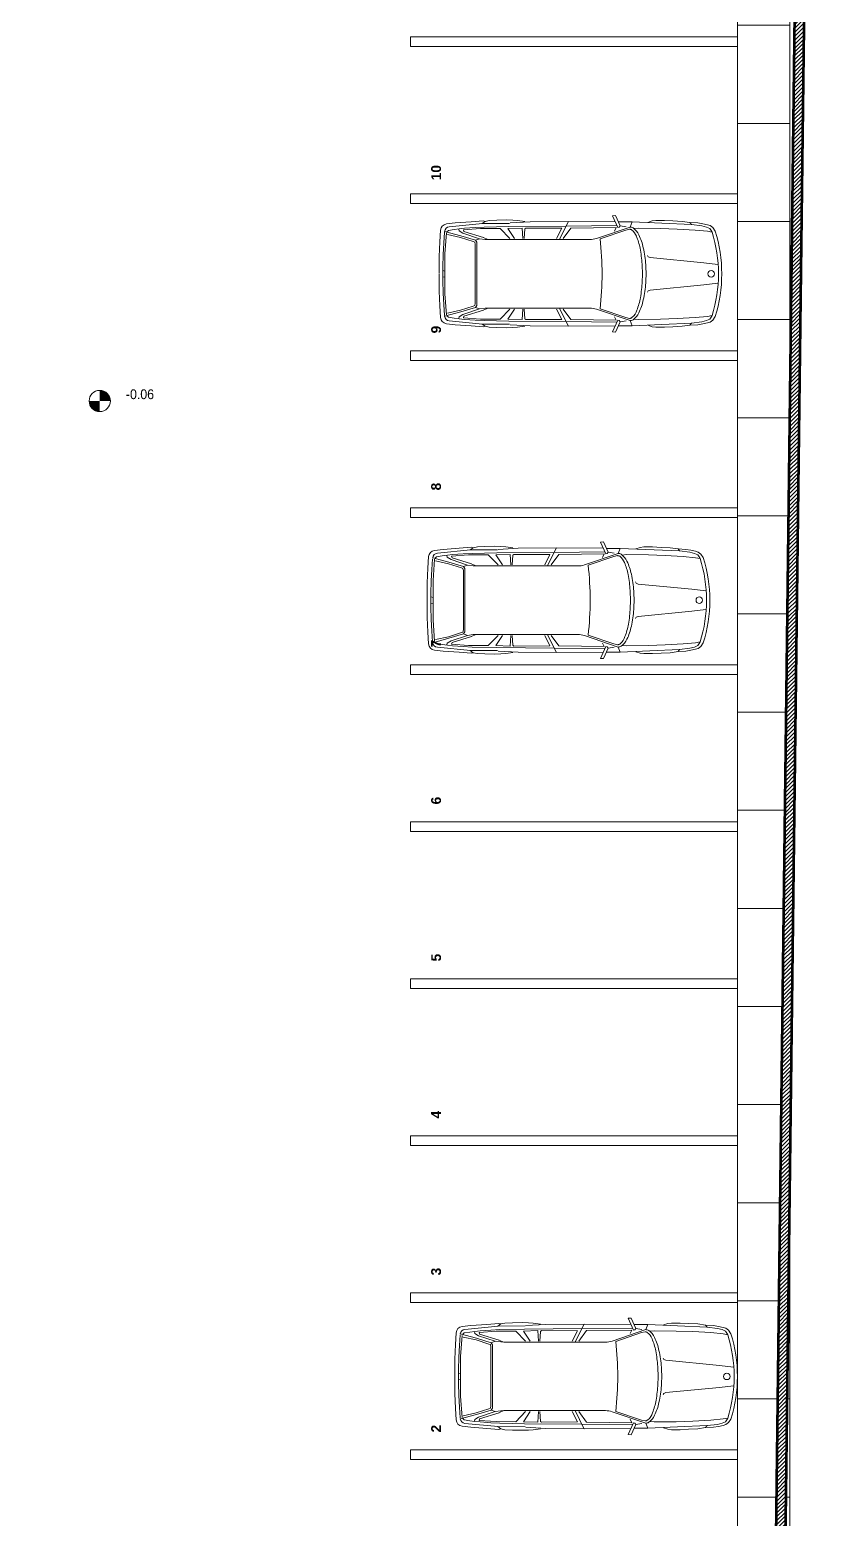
# Model space of a CAD drawing. Header units: inches. Extents: x -19 to 5698, y -728 to 92.
# Drawn here: x 58.95 to 71.31, y 5.68 to 28.43 of the extents above; entities that cross this region are included whole.
import ezdxf

# ---------------------------------------------------------------- set-up
doc = ezdxf.new("R2010")
doc.units = ezdxf.units.IN
doc.header["$MEASUREMENT"] = 0
doc.set_wipeout_variables(frame=1)
doc.header["$PDMODE"] = 1
doc.linetypes.add('Wipeout_Contour', pattern=[1, 0, -1])
doc.layers.get('0').update_dxf_attribs({"color": 61})
for name, color, linetype in [('08 _ STR _ EXT _ Estacionamiento-Pavimento', 7, 'Continuous'), ('Dibujo 2D - General', 7, 'Continuous'), ('Estructura - 03 LOSA', 7, 'Continuous'), ('Estructura - 04 MURO', 7, 'Continuous'), ('Interior - Equipamiento', 7, 'Continuous')]:
    doc.layers.add(name, color=color, linetype=linetype)
doc.styles.add('Estilo_Generado_4', font='swisse.ttf')
doc.styles.add('Estilo_Generado_8', font='arialbd.ttf')

msp = doc.modelspace()

# ---------------------------------------------------------------- hatches: boundary and pattern name
at = {"linetype": 'Continuous', "lineweight": 13}
for points in [[(60.0185, 22.7571), (59.856, 22.7571), (59.8684, 22.6949), (59.9036, 22.6422), (59.9563, 22.607), (60.0185, 22.5946)], [(60.0185, 22.7571), (60.181, 22.7571), (60.1686, 22.8193), (60.1334, 22.872), (60.0807, 22.9072), (60.0185, 22.9196)]]:
    msp.add_hatch(color=7, dxfattribs=at).paths.add_polyline_path(points)
at = {"layer": 'Estructura - 03 LOSA', "linetype": 'Continuous', "lineweight": 13}
h = msp.add_hatch(dxfattribs=at)
h.set_pattern_fill('CEMENTO_PULIDO_1_50X3_00_69', color=251, style=0, pattern_type=2)
h.set_pattern_definition([(0, (0, 0), (0, 1.5), []), (90, (0, 0), (-3, 0), [])])
h.paths.add_polyline_path([(69.77, 1.65), (70.57, 1.65), (70.57, 46.7752), (69.77, 46.7752)])

# ---------------------------------------------------------------- linework, layer by layer
at = {"color": 7, "linetype": 'Continuous', "lineweight": 13}
msp.add_circle((60.0185, 22.7571), 0.1625, dxfattribs=at)
at = {"layer": '08 _ STR _ EXT _ Estacionamiento-Pavimento', "color": 7, "linetype": 'Continuous', "lineweight": 18, "flags": 128}
msp.add_lwpolyline([(9.07, 40.85), (52.92, 40.85), (52.92, 1.5), (69.77, 1.5), (69.77, 46.7845), (56.22, 46.9373), (56.22, 50.85), (9.07, 50.85)], close=True, dxfattribs=at)
at = {"layer": 'Estructura - 03 LOSA', "color": 7, "linetype": 'Continuous', "lineweight": 18, "flags": 128}
msp.add_lwpolyline([(69.77, 1.65), (70.57, 1.65), (70.57, 46.7752), (69.77, 46.7752)], close=True, dxfattribs=at)
at = {"layer": 'Interior - Equipamiento', "color": 251, "linetype": 'Continuous', "lineweight": 13}
for p, q in [((65.4552, 25.4781), (65.6967, 25.4967)), ((65.6967, 25.4967), (65.8794, 25.5122)), ((65.9135, 25.5029), (65.8671, 25.4688)), ((65.8794, 25.5122), (65.9135, 25.5029)), ((65.9135, 25.5029), (65.9754, 25.5153)), ((65.9754, 25.5153), (66.09, 25.5215)), ((66.09, 25.5215), (66.2387, 25.5245)), ((66.2387, 25.5245), (66.3347, 25.5215)), ((66.601, 25.4967), (66.2944, 25.4781)), ((66.3347, 25.5215), (66.409, 25.5153)), ((66.409, 25.5153), (66.5205, 25.4998)), ((67.1914, 25.4998), (66.601, 25.4967)), ((67.049, 25.2242), (67.1821, 25.4967)), ((67.1914, 25.4998), (67.8999, 25.4966)), ((67.8582, 25.5896), (67.9047, 25.5927)), ((67.9387, 25.41), (67.8582, 25.5896)), ((67.9047, 25.5927), (67.9759, 25.4347)), ((67.9542, 25.4936), (68.1617, 25.4936)), ((68.1617, 25.4936), (68.1276, 25.4162)), ((68.1617, 25.4936), (69.0659, 25.4533)), ((68.4001, 25.4874), (68.4652, 25.5091)), ((68.4652, 25.5091), (68.5209, 25.5153)), ((68.5209, 25.5153), (68.654, 25.5153)), ((68.654, 25.5153), (68.7841, 25.5091)), ((68.7841, 25.5091), (68.9235, 25.5029)), ((68.9235, 25.5029), (69.0442, 25.4843)), ((69.0442, 25.4843), (69.0659, 25.4533)), ((69.0442, 25.4843), (69.165, 25.4781)), ((65.2199, 25.1901), (65.2292, 25.367)), ((65.2787, 25.1715), (65.2911, 25.3357)), ((65.5419, 25.283), (65.2922, 25.3498)), ((65.2973, 25.0043), (65.3209, 25.3277)), ((65.4552, 25.4781), (65.3193, 25.4627)), ((65.352, 25.3655), (65.3269, 25.3405)), ((65.5357, 25.2582), (65.3351, 25.3016)), ((65.4397, 25.379), (65.352, 25.3655)), ((65.364, 25.4196), (65.8733, 25.4688)), ((65.5171, 25.3883), (65.4397, 25.379)), ((65.5109, 25.3852), (65.514, 25.3573)), ((65.514, 25.3573), (65.5729, 25.3233)), ((65.5976, 25.3976), (65.5171, 25.3883)), ((65.7308, 25.1963), (65.5357, 25.2582)), ((65.5419, 25.283), (65.7649, 25.2149)), ((65.5729, 25.3233), (65.8253, 25.2379)), ((65.8413, 25.3921), (65.5804, 25.3728)), ((65.5804, 25.3728), (65.5884, 25.348)), ((65.5884, 25.348), (65.8856, 25.2551)), ((65.7587, 25.41), (65.5976, 25.3976)), ((65.8949, 25.4162), (65.7587, 25.41)), ((66.1405, 25.3945), (65.8413, 25.3921)), ((66.2851, 25.4719), (65.8733, 25.4688)), ((66.2727, 25.4255), (65.8949, 25.4162)), ((66.2914, 25.2397), (66.1405, 25.3945)), ((66.2572, 25.3945), (66.4771, 25.4007)), ((66.2572, 25.3945), (66.3597, 25.2397)), ((67.1498, 25.4316), (66.2727, 25.4255)), ((66.4771, 25.4007), (66.487, 25.2397)), ((66.5087, 25.2397), (66.5205, 25.3883)), ((66.5205, 25.3883), (66.5328, 25.4007)), ((66.5328, 25.4007), (67.084, 25.3976)), ((67.084, 25.3976), (67.0055, 25.2397)), ((67.1058, 25.2397), (67.224, 25.4004)), ((67.9262, 25.438), (67.1498, 25.4316)), ((67.224, 25.4004), (67.9163, 25.4085)), ((67.6139, 25.241), (68.1276, 25.4162)), ((68.0626, 25.3697), (67.6695, 25.2351)), ((67.8898, 25.3555), (67.9163, 25.4085)), ((67.9604, 25.4131), (67.9387, 25.41)), ((67.9759, 25.4347), (67.9604, 25.4131)), ((67.9759, 25.4347), (68.0688, 25.4193)), ((68.1183, 25.3821), (68.0626, 25.3697)), ((68.2577, 25.3976), (68.1907, 25.392)), ((68.2577, 25.3976), (68.5952, 25.3945)), ((68.5952, 25.3945), (68.8491, 25.3852)), ((68.8491, 25.3852), (69.1216, 25.3697)), ((69.0659, 25.4533), (69.2238, 25.4347)), ((69.1216, 25.3697), (69.3136, 25.3511)), ((69.165, 25.4781), (69.2393, 25.4657)), ((69.2238, 25.4347), (69.2982, 25.4162)), ((69.2393, 25.4657), (69.3105, 25.4502)), ((69.2982, 25.4162), (69.3477, 25.3945)), ((69.3105, 25.4502), (69.3509, 25.4375)), ((69.3136, 25.3511), (69.3818, 25.3387)), ((69.3477, 25.3945), (69.3694, 25.3635)), ((69.3509, 25.4375), (69.394, 25.4072)), ((69.3694, 25.3635), (69.3818, 25.3387)), ((69.394, 25.4072), (69.4294, 25.3538)), ((65.2106, 24.9641), (65.2199, 25.1901)), ((65.2787, 25.1715), (65.2694, 24.995)), ((65.7556, 25.187), (65.7308, 25.1963)), ((65.7618, 25.1529), (65.7556, 25.187)), ((65.7618, 24.2487), (65.7618, 25.1529)), ((65.7649, 25.2149), (65.8253, 25.2379)), ((65.7649, 25.2149), (65.7853, 25.1842)), ((65.7853, 24.2174), (65.7834, 25.187)), ((65.9104, 25.2273), (65.8253, 25.2379)), ((65.9569, 25.2242), (65.8825, 25.2551)), ((65.9569, 25.2242), (65.9104, 25.2273)), ((67.5122, 25.2242), (65.9569, 25.2242)), ((65.2075, 24.7039), (65.2106, 24.9641)), ((65.2694, 24.995), (65.2632, 24.803)), ((65.2632, 24.803), (65.2663, 24.6977)), ((65.2973, 24.7008), (65.2973, 25.0043)), ((68.4032, 24.961), (68.3939, 24.9795)), ((68.4373, 24.9486), (68.4032, 24.961)), ((69.2571, 24.8682), (68.4373, 24.9486)), ((69.4716, 24.8433), (69.2571, 24.8682)), ((65.2075, 24.6977), (65.2106, 24.4376)), ((65.2632, 24.5986), (65.2663, 24.7039)), ((65.2694, 24.4067), (65.2632, 24.5986)), ((65.2663, 24.7504), (65.2973, 24.7442)), ((65.2663, 24.6513), (65.2973, 24.6575)), ((65.2973, 24.7008), (65.2973, 24.3974)), ((65.2106, 24.4376), (65.2199, 24.2116)), ((65.2787, 24.2301), (65.2694, 24.4067)), ((65.2973, 24.3974), (65.3209, 24.074)), ((68.4032, 24.4407), (68.3939, 24.4221)), ((68.4032, 24.4407), (68.3939, 24.4221)), ((68.4373, 24.4531), (68.4032, 24.4407)), ((68.4373, 24.4531), (68.4032, 24.4407)), ((69.2571, 24.5335), (68.4373, 24.4531)), ((69.4716, 24.5584), (69.2571, 24.5335)), ((65.2199, 24.2116), (65.2292, 24.0346)), ((65.2787, 24.2301), (65.2911, 24.066)), ((65.5419, 24.1187), (65.2922, 24.0519)), ((65.5357, 24.1434), (65.3351, 24.1001)), ((65.7308, 24.2054), (65.5357, 24.1434)), ((65.5419, 24.1187), (65.7649, 24.1868)), ((65.5729, 24.0784), (65.8253, 24.1638)), ((65.5884, 24.0536), (65.8856, 24.1465)), ((65.7556, 24.2147), (65.7308, 24.2054)), ((65.7618, 24.2487), (65.7556, 24.2147)), ((65.7649, 24.1868), (65.7853, 24.2174)), ((65.7649, 24.1868), (65.8253, 24.1638)), ((65.9104, 24.1744), (65.8253, 24.1638)), ((65.9569, 24.1775), (65.8825, 24.1465)), ((65.9569, 24.1775), (65.9104, 24.1744)), ((67.5122, 24.1775), (65.9569, 24.1775)), ((66.2914, 24.162), (66.1405, 24.0072)), ((66.2572, 24.0072), (66.3597, 24.162)), ((66.4771, 24.001), (66.487, 24.162)), ((66.5087, 24.162), (66.5205, 24.0134)), ((67.084, 24.0041), (67.0055, 24.162)), ((67.049, 24.1775), (67.1821, 23.905)), ((67.1058, 24.162), (67.224, 24.0013)), ((67.6139, 24.1607), (68.1276, 23.9855)), ((68.0626, 24.032), (67.6695, 24.1666)), ((65.4552, 23.9236), (65.3193, 23.939)), ((65.352, 24.0362), (65.3269, 24.0612)), ((65.4397, 24.0227), (65.352, 24.0362)), ((65.364, 23.982), (65.8733, 23.9329)), ((65.5171, 24.0134), (65.4397, 24.0227)), ((65.4552, 23.9236), (65.6967, 23.905)), ((65.5109, 24.0165), (65.514, 24.0443)), ((65.514, 24.0443), (65.5729, 24.0784)), ((65.5976, 24.0041), (65.5171, 24.0134)), ((65.5804, 24.0289), (65.5884, 24.0536)), ((65.8413, 24.0095), (65.5804, 24.0289)), ((65.7587, 23.9917), (65.5976, 24.0041)), ((65.6967, 23.905), (65.8794, 23.8895)), ((65.8949, 23.9855), (65.7587, 23.9917)), ((66.1405, 24.0072), (65.8413, 24.0095)), ((65.9135, 23.8988), (65.8671, 23.9329)), ((66.2851, 23.9298), (65.8733, 23.9329)), ((65.8794, 23.8895), (65.9135, 23.8988)), ((66.2727, 23.9762), (65.8949, 23.9855)), ((65.9135, 23.8988), (65.9754, 23.8864)), ((66.2572, 24.0072), (66.4771, 24.001)), ((67.1498, 23.97), (66.2727, 23.9762)), ((66.601, 23.905), (66.2944, 23.9236)), ((66.409, 23.8864), (66.5205, 23.9019)), ((66.5205, 24.0134), (66.5328, 24.001)), ((66.5328, 24.001), (67.084, 24.0041)), ((67.1914, 23.9019), (66.601, 23.905)), ((67.9262, 23.9637), (67.1498, 23.97)), ((67.1914, 23.9019), (67.8999, 23.9051)), ((67.224, 24.0013), (67.9163, 23.9932)), ((67.9387, 23.9917), (67.8582, 23.8121)), ((67.8898, 24.0461), (67.917, 23.9917)), ((67.9047, 23.809), (67.9759, 23.9669)), ((67.9604, 23.9886), (67.9387, 23.9917)), ((67.9493, 23.9081), (68.1617, 23.9081)), ((67.9759, 23.9669), (67.9604, 23.9886)), ((67.9759, 23.9669), (68.0688, 23.9824)), ((68.1183, 24.0196), (68.0626, 24.032)), ((68.1617, 23.9081), (68.1276, 23.9855)), ((68.1617, 23.9081), (69.0659, 23.9483)), ((68.2577, 24.0041), (68.1907, 24.0097)), ((68.2577, 24.0041), (68.5952, 24.0072)), ((68.4001, 23.9143), (68.4652, 23.8926)), ((68.4652, 23.8926), (68.5209, 23.8864)), ((68.5952, 24.0072), (68.8491, 24.0165)), ((68.654, 23.8864), (68.7841, 23.8926)), ((68.7841, 23.8926), (68.9235, 23.8988)), ((68.8491, 24.0165), (69.1216, 24.032)), ((68.9235, 23.8988), (69.0442, 23.9174)), ((69.0442, 23.9174), (69.0659, 23.9483)), ((69.0442, 23.9174), (69.165, 23.9236)), ((69.0659, 23.9483), (69.2238, 23.9669)), ((69.1216, 24.032), (69.3136, 24.0505)), ((69.165, 23.9236), (69.2393, 23.936)), ((69.2238, 23.9669), (69.2982, 23.9855)), ((69.2393, 23.936), (69.3105, 23.9514)), ((69.2982, 23.9855), (69.3477, 24.0072)), ((69.3105, 23.9514), (69.3509, 23.9642)), ((69.3136, 24.0505), (69.3818, 24.0629)), ((69.3477, 24.0072), (69.3694, 24.0382)), ((69.3509, 23.9642), (69.394, 23.9945)), ((69.3694, 24.0382), (69.3818, 24.0629)), ((69.394, 23.9945), (69.4294, 24.0478)), ((65.9754, 23.8864), (66.09, 23.8802)), ((66.09, 23.8802), (66.2387, 23.8771)), ((66.2387, 23.8771), (66.3347, 23.8802)), ((66.3347, 23.8802), (66.409, 23.8864)), ((67.8582, 23.8121), (67.9047, 23.809)), ((68.5209, 23.8864), (68.654, 23.8864)), ((65.2724, 20.4889), (65.1365, 20.4735)), ((65.1812, 20.4305), (65.6905, 20.4796)), ((65.2724, 20.4889), (65.514, 20.5075)), ((65.514, 20.5075), (65.6967, 20.523)), ((65.7307, 20.5137), (65.6843, 20.4796)), ((66.1023, 20.4827), (65.6905, 20.4796)), ((65.6967, 20.523), (65.7307, 20.5137)), ((65.7307, 20.5137), (65.7927, 20.5261)), ((65.7927, 20.5261), (65.9073, 20.5323)), ((65.9073, 20.5323), (66.0559, 20.5354)), ((66.0559, 20.5354), (66.1519, 20.5323)), ((66.4182, 20.5075), (66.1116, 20.4889)), ((66.1519, 20.5323), (66.2262, 20.5261)), ((66.2262, 20.5261), (66.3377, 20.5106)), ((67.0087, 20.5106), (66.4182, 20.5075)), ((66.8662, 20.235), (66.9994, 20.5075)), ((67.0087, 20.5106), (67.7171, 20.5074)), ((67.6754, 20.6004), (67.7219, 20.6035)), ((67.756, 20.4208), (67.6754, 20.6004)), ((67.7219, 20.6035), (67.7931, 20.4456)), ((67.7714, 20.5044), (67.9789, 20.5044)), ((67.9789, 20.5044), (67.9449, 20.427)), ((67.9789, 20.5044), (68.8831, 20.4641)), ((68.2174, 20.4982), (68.2824, 20.5199)), ((68.2824, 20.5199), (68.3381, 20.5261)), ((68.3381, 20.5261), (68.4713, 20.5261)), ((68.4713, 20.5261), (68.6014, 20.5199)), ((68.6014, 20.5199), (68.7407, 20.5137)), ((68.7407, 20.5137), (68.8615, 20.4951)), ((68.8615, 20.4951), (68.8831, 20.4641)), ((68.8615, 20.4951), (68.9822, 20.4889)), ((68.9822, 20.4889), (69.0566, 20.4765)), ((65.0371, 20.2009), (65.0464, 20.3778)), ((65.0959, 20.1824), (65.1083, 20.3465)), ((65.3591, 20.2938), (65.1095, 20.3606)), ((65.1145, 20.0151), (65.1381, 20.3385)), ((65.1692, 20.3763), (65.1441, 20.3513)), ((65.353, 20.2691), (65.1523, 20.3124)), ((65.257, 20.3898), (65.1692, 20.3763)), ((65.3344, 20.3991), (65.257, 20.3898)), ((65.3282, 20.396), (65.3313, 20.3682)), ((65.3313, 20.3682), (65.3901, 20.3341)), ((65.4149, 20.4084), (65.3344, 20.3991)), ((65.548, 20.2071), (65.353, 20.2691)), ((65.3591, 20.2938), (65.5821, 20.2257)), ((65.3901, 20.3341), (65.6425, 20.2487)), ((65.6585, 20.403), (65.3976, 20.3836)), ((65.3976, 20.3836), (65.4056, 20.3589)), ((65.4056, 20.3589), (65.7029, 20.266)), ((65.5759, 20.4208), (65.4149, 20.4084)), ((65.7122, 20.427), (65.5759, 20.4208)), ((65.9578, 20.4053), (65.6585, 20.403)), ((65.7741, 20.235), (65.6998, 20.266)), ((66.09, 20.4363), (65.7122, 20.427)), ((66.1086, 20.2505), (65.9578, 20.4053)), ((66.0745, 20.4053), (66.2943, 20.4115)), ((66.0745, 20.4053), (66.1769, 20.2505)), ((66.9671, 20.4425), (66.09, 20.4363)), ((66.2943, 20.4115), (66.3043, 20.2505)), ((66.326, 20.2505), (66.3377, 20.3991)), ((66.3377, 20.3991), (66.3501, 20.4115)), ((66.3501, 20.4115), (66.9013, 20.4084)), ((66.9013, 20.4084), (66.8228, 20.2505)), ((66.9231, 20.2505), (67.0413, 20.4112)), ((67.7434, 20.4488), (66.9671, 20.4425)), ((67.0413, 20.4112), (67.7336, 20.4193)), ((67.4311, 20.2518), (67.9449, 20.427)), ((67.8798, 20.3805), (67.4867, 20.2459)), ((67.7071, 20.3664), (67.7336, 20.4193)), ((67.7776, 20.4239), (67.756, 20.4208)), ((67.7931, 20.4456), (67.7776, 20.4239)), ((67.7931, 20.4456), (67.886, 20.4301)), ((67.9356, 20.3929), (67.8798, 20.3805)), ((68.0749, 20.4084), (68.0079, 20.4028)), ((68.0749, 20.4084), (68.4125, 20.4053)), ((68.4125, 20.4053), (68.6664, 20.396)), ((68.6664, 20.396), (68.9389, 20.3805)), ((68.8831, 20.4641), (69.0411, 20.4456)), ((68.9389, 20.3805), (69.1309, 20.362)), ((69.0411, 20.4456), (69.1154, 20.427)), ((69.0566, 20.4765), (69.1278, 20.4611)), ((69.1154, 20.427), (69.1649, 20.4053)), ((69.1278, 20.4611), (69.1682, 20.4483)), ((69.1309, 20.362), (69.199, 20.3496)), ((69.1649, 20.4053), (69.1866, 20.3743)), ((69.1682, 20.4483), (69.2112, 20.418)), ((69.1866, 20.3743), (69.199, 20.3496)), ((69.2112, 20.418), (69.2467, 20.3647)), ((65.0278, 19.9749), (65.0371, 20.2009)), ((65.0959, 20.1824), (65.0866, 20.0058)), ((65.5728, 20.1978), (65.548, 20.2071)), ((65.579, 20.1638), (65.5728, 20.1978)), ((65.579, 19.2595), (65.579, 20.1638)), ((65.5821, 20.2257), (65.6425, 20.2487)), ((65.5821, 20.2257), (65.6025, 20.1951)), ((65.6025, 19.2283), (65.6007, 20.1978)), ((65.7276, 20.2381), (65.6425, 20.2487)), ((65.7741, 20.235), (65.7276, 20.2381)), ((67.3295, 20.235), (65.7741, 20.235)), ((65.0247, 19.7148), (65.0278, 19.9749)), ((65.0866, 20.0058), (65.0804, 19.8139)), ((65.0804, 19.8139), (65.0835, 19.7086)), ((65.1145, 19.7117), (65.1145, 20.0151)), ((68.2205, 19.9718), (68.2112, 19.9904)), ((68.2545, 19.9594), (68.2205, 19.9718)), ((69.0743, 19.879), (68.2545, 19.9594)), ((69.2888, 19.8541), (69.0743, 19.879)), ((65.0247, 19.7086), (65.0278, 19.4484)), ((65.0804, 19.6095), (65.0835, 19.7148)), ((65.0866, 19.4175), (65.0804, 19.6095)), ((65.0835, 19.7612), (65.1145, 19.755)), ((65.0835, 19.6621), (65.1145, 19.6683)), ((65.1145, 19.7117), (65.1145, 19.4082)), ((69.2888, 19.5692), (69.0743, 19.5443)), ((65.0278, 19.4484), (65.0371, 19.2224)), ((65.0959, 19.241), (65.0866, 19.4175)), ((65.1145, 19.4082), (65.1381, 19.0848)), ((68.2205, 19.4515), (68.2112, 19.433)), ((68.2205, 19.4515), (68.2112, 19.433)), ((68.2545, 19.4639), (68.2205, 19.4515)), ((68.2545, 19.4639), (68.2205, 19.4515)), ((69.0743, 19.5443), (68.2545, 19.4639)), ((65.0371, 19.2224), (65.0464, 19.0455)), ((65.0959, 19.241), (65.1083, 19.0768)), ((65.3591, 19.1295), (65.1095, 19.0627)), ((65.353, 19.1543), (65.1523, 19.1109)), ((65.548, 19.2162), (65.353, 19.1543)), ((65.3591, 19.1295), (65.5821, 19.1976)), ((65.3901, 19.0892), (65.6425, 19.1746)), ((65.4056, 19.0645), (65.7029, 19.1574)), ((65.5728, 19.2255), (65.548, 19.2162)), ((65.579, 19.2595), (65.5728, 19.2255)), ((65.5821, 19.1976), (65.6025, 19.2283)), ((65.5821, 19.1976), (65.6425, 19.1746)), ((65.7276, 19.1852), (65.6425, 19.1746)), ((65.7741, 19.1883), (65.6998, 19.1574)), ((65.7741, 19.1883), (65.7276, 19.1852)), ((67.3295, 19.1883), (65.7741, 19.1883)), ((66.1086, 19.1728), (65.9578, 19.018)), ((66.0745, 19.018), (66.1769, 19.1728)), ((66.2943, 19.0118), (66.3043, 19.1728)), ((66.326, 19.1728), (66.3377, 19.0242)), ((66.9013, 19.0149), (66.8228, 19.1728)), ((66.8662, 19.1883), (66.9994, 18.9158)), ((66.9231, 19.1728), (67.0413, 19.0121)), ((67.4311, 19.1715), (67.9449, 18.9963)), ((67.8798, 19.0428), (67.4867, 19.1774)), ((65.2724, 18.9344), (65.1365, 18.9498)), ((65.1692, 19.047), (65.1441, 19.072)), ((65.257, 19.0335), (65.1692, 19.047)), ((65.1812, 18.9928), (65.6905, 18.9437)), ((65.3344, 19.0242), (65.257, 19.0335)), ((65.2724, 18.9344), (65.514, 18.9158)), ((65.3282, 19.0273), (65.3313, 19.0552)), ((65.3313, 19.0552), (65.3901, 19.0892)), ((65.4149, 19.0149), (65.3344, 19.0242)), ((65.3976, 19.0397), (65.4056, 19.0645)), ((65.6585, 19.0204), (65.3976, 19.0397)), ((65.5759, 19.0025), (65.4149, 19.0149)), ((65.514, 18.9158), (65.6967, 18.9003)), ((65.7122, 18.9963), (65.5759, 19.0025)), ((65.9578, 19.018), (65.6585, 19.0204)), ((65.7307, 18.9096), (65.6843, 18.9437)), ((66.1023, 18.9406), (65.6905, 18.9437)), ((65.6967, 18.9003), (65.7307, 18.9096)), ((66.09, 18.987), (65.7122, 18.9963)), ((65.7307, 18.9096), (65.7927, 18.8972)), ((65.7927, 18.8972), (65.9073, 18.891)), ((65.9073, 18.891), (66.0559, 18.888)), ((66.0559, 18.888), (66.1519, 18.891)), ((66.0745, 19.018), (66.2943, 19.0118)), ((66.9671, 18.9808), (66.09, 18.987)), ((66.4182, 18.9158), (66.1116, 18.9344)), ((66.1519, 18.891), (66.2262, 18.8972)), ((66.2262, 18.8972), (66.3377, 18.9127)), ((66.3377, 19.0242), (66.3501, 19.0118)), ((66.3501, 19.0118), (66.9013, 19.0149)), ((67.0087, 18.9127), (66.4182, 18.9158)), ((67.7434, 18.9745), (66.9671, 18.9808)), ((67.0087, 18.9127), (67.7171, 18.9159)), ((67.0413, 19.0121), (67.7336, 19.004)), ((67.756, 19.0025), (67.6754, 18.8229)), ((67.7071, 19.057), (67.7343, 19.0025)), ((67.7219, 18.8198), (67.7931, 18.9778)), ((67.7776, 18.9994), (67.756, 19.0025)), ((67.7666, 18.9189), (67.9789, 18.9189)), ((67.7931, 18.9778), (67.7776, 18.9994)), ((67.7931, 18.9778), (67.886, 18.9932)), ((67.9356, 19.0304), (67.8798, 19.0428)), ((67.9789, 18.9189), (67.9449, 18.9963)), ((67.9789, 18.9189), (68.8831, 18.9592)), ((68.0749, 19.0149), (68.0079, 19.0205)), ((68.0749, 19.0149), (68.4125, 19.018)), ((68.2174, 18.9251), (68.2824, 18.9034)), ((68.2824, 18.9034), (68.3381, 18.8972)), ((68.3381, 18.8972), (68.4713, 18.8972)), ((68.4125, 19.018), (68.6664, 19.0273)), ((68.4713, 18.8972), (68.6014, 18.9034)), ((68.6014, 18.9034), (68.7407, 18.9096)), ((68.6664, 19.0273), (68.9389, 19.0428)), ((68.7407, 18.9096), (68.8615, 18.9282)), ((68.8615, 18.9282), (68.8831, 18.9592)), ((68.8615, 18.9282), (68.9822, 18.9344)), ((68.8831, 18.9592), (69.0411, 18.9778)), ((68.9389, 19.0428), (69.1309, 19.0614)), ((68.9822, 18.9344), (69.0566, 18.9468)), ((69.0411, 18.9778), (69.1154, 18.9963)), ((69.0566, 18.9468), (69.1278, 18.9623)), ((69.1154, 18.9963), (69.1649, 19.018)), ((69.1278, 18.9623), (69.1682, 18.975)), ((69.1309, 19.0614), (69.199, 19.0737)), ((69.1649, 19.018), (69.1866, 19.049)), ((69.1682, 18.975), (69.2112, 19.0053)), ((69.1866, 19.049), (69.199, 19.0737)), ((69.2112, 19.0053), (69.2467, 19.0586)), ((67.6754, 18.8229), (67.7219, 18.8198)), ((65.9363, 8.6424), (66.119, 8.6579)), ((66.1531, 8.6486), (66.1067, 8.6145)), ((66.119, 8.6579), (66.1531, 8.6486)), ((66.1531, 8.6486), (66.215, 8.661)), ((66.215, 8.661), (66.3296, 8.6672)), ((66.3296, 8.6672), (66.4783, 8.6703)), ((66.4783, 8.6703), (66.5742, 8.6672)), ((66.5742, 8.6672), (66.6486, 8.661)), ((66.6486, 8.661), (66.76, 8.6455)), ((68.0978, 8.7353), (68.1443, 8.7384)), ((68.1783, 8.5557), (68.0978, 8.7353)), ((68.1443, 8.7384), (68.2155, 8.5804)), ((68.6397, 8.6331), (68.7048, 8.6548)), ((68.7048, 8.6548), (68.7605, 8.661)), ((68.7605, 8.661), (68.8936, 8.661)), ((68.8936, 8.661), (69.0237, 8.6548)), ((69.0237, 8.6548), (69.1631, 8.6486)), ((69.1631, 8.6486), (69.2838, 8.63)), ((65.4595, 8.3358), (65.4688, 8.5127)), ((65.5183, 8.3172), (65.5307, 8.4814)), ((65.7815, 8.4287), (65.5318, 8.4955)), ((65.5369, 8.15), (65.5605, 8.4734)), ((65.6948, 8.6238), (65.5589, 8.6084)), ((65.5916, 8.5112), (65.5665, 8.4862)), ((65.7753, 8.4039), (65.5747, 8.4473)), ((65.6793, 8.5247), (65.5916, 8.5112)), ((65.6035, 8.5654), (66.1129, 8.6145)), ((65.7567, 8.534), (65.6793, 8.5247)), ((65.6948, 8.6238), (65.9363, 8.6424)), ((65.7505, 8.5309), (65.7536, 8.503)), ((65.7536, 8.503), (65.8125, 8.469)), ((65.8372, 8.5433), (65.7567, 8.534)), ((65.7815, 8.4287), (66.0045, 8.3606)), ((65.8125, 8.469), (66.0649, 8.3836)), ((66.0809, 8.5378), (65.82, 8.5185)), ((65.82, 8.5185), (65.828, 8.4937)), ((65.828, 8.4937), (66.1252, 8.4008)), ((65.9983, 8.5557), (65.8372, 8.5433)), ((66.1345, 8.5619), (65.9983, 8.5557)), ((66.3801, 8.5402), (66.0809, 8.5378)), ((66.5247, 8.6176), (66.1129, 8.6145)), ((66.5123, 8.5712), (66.1345, 8.5619)), ((66.531, 8.3854), (66.3801, 8.5402)), ((66.4968, 8.5402), (66.7167, 8.5464)), ((66.4968, 8.5402), (66.5993, 8.3854)), ((67.3894, 8.5774), (66.5123, 8.5712)), ((66.8406, 8.6424), (66.534, 8.6238)), ((66.7167, 8.5464), (66.7266, 8.3854)), ((66.7483, 8.3854), (66.76, 8.534)), ((66.76, 8.534), (66.7724, 8.5464)), ((66.7724, 8.5464), (67.3236, 8.5433)), ((67.431, 8.6455), (66.8406, 8.6424)), ((67.3236, 8.5433), (67.2451, 8.3854)), ((67.2886, 8.3699), (67.4217, 8.6424)), ((67.3454, 8.3854), (67.4636, 8.5461)), ((68.1657, 8.5837), (67.3894, 8.5774)), ((67.431, 8.6455), (68.1395, 8.6423)), ((67.4636, 8.5461), (68.1559, 8.5542)), ((67.8535, 8.3867), (68.3672, 8.5619)), ((68.3022, 8.5154), (67.9091, 8.3808)), ((68.1294, 8.5012), (68.1559, 8.5542)), ((68.2, 8.5588), (68.1783, 8.5557)), ((68.1938, 8.6393), (68.4013, 8.6393)), ((68.2155, 8.5804), (68.2, 8.5588)), ((68.2155, 8.5804), (68.3084, 8.565)), ((68.3579, 8.5278), (68.3022, 8.5154)), ((68.4013, 8.6393), (68.3672, 8.5619)), ((68.4013, 8.6393), (69.3055, 8.599)), ((68.4973, 8.5433), (68.4303, 8.5377)), ((68.4973, 8.5433), (68.8348, 8.5402)), ((68.8348, 8.5402), (69.0887, 8.5309)), ((69.0887, 8.5309), (69.3612, 8.5154)), ((69.2838, 8.63), (69.3055, 8.599)), ((69.2838, 8.63), (69.4046, 8.6238)), ((69.3055, 8.599), (69.4634, 8.5804)), ((69.3612, 8.5154), (69.5532, 8.4968)), ((69.4046, 8.6238), (69.4789, 8.6114)), ((69.4634, 8.5804), (69.5378, 8.5619)), ((69.4789, 8.6114), (69.5501, 8.5959)), ((69.5378, 8.5619), (69.5873, 8.5402)), ((69.5501, 8.5959), (69.5905, 8.5832)), ((69.5532, 8.4968), (69.6214, 8.4845)), ((69.5873, 8.5402), (69.609, 8.5092)), ((69.5905, 8.5832), (69.6336, 8.5529)), ((69.609, 8.5092), (69.6214, 8.4845)), ((69.6336, 8.5529), (69.669, 8.4996)), ((65.4502, 8.1098), (65.4595, 8.3358)), ((65.5183, 8.3172), (65.509, 8.1407)), ((65.9704, 8.342), (65.7753, 8.4039)), ((65.9952, 8.3327), (65.9704, 8.342)), ((66.0014, 8.2987), (65.9952, 8.3327)), ((66.0014, 7.3944), (66.0014, 8.2987)), ((66.0045, 8.3606), (66.0649, 8.3836)), ((66.0045, 8.3606), (66.0249, 8.3299)), ((66.0249, 7.3631), (66.023, 8.3327)), ((66.15, 8.373), (66.0649, 8.3836)), ((66.1965, 8.3699), (66.1221, 8.4008)), ((66.1965, 8.3699), (66.15, 8.373)), ((67.7518, 8.3699), (66.1965, 8.3699)), ((65.4471, 7.8496), (65.4502, 8.1098)), ((65.509, 8.1407), (65.5028, 7.9487)), ((65.5369, 7.8465), (65.5369, 8.15)), ((68.6428, 8.1067), (68.6335, 8.1252)), ((68.6769, 8.0943), (68.6428, 8.1067)), ((69.4967, 8.0139), (68.6769, 8.0943)), ((69.7112, 7.989), (69.4967, 8.0139)), ((65.4471, 7.8434), (65.4502, 7.5833)), ((65.5028, 7.9487), (65.5059, 7.8434)), ((65.5028, 7.7444), (65.5059, 7.8496)), ((65.509, 7.5524), (65.5028, 7.7444)), ((65.5059, 7.8961), (65.5369, 7.8899)), ((65.5059, 7.797), (65.5369, 7.8032)), ((65.5369, 7.8465), (65.5369, 7.5431)), ((65.4502, 7.5833), (65.4595, 7.3573)), ((65.5183, 7.3758), (65.509, 7.5524)), ((65.5369, 7.5431), (65.5605, 7.2197)), ((68.6428, 7.5864), (68.6335, 7.5678)), ((68.6428, 7.5864), (68.6335, 7.5678)), ((68.6769, 7.5988), (68.6428, 7.5864)), ((68.6769, 7.5988), (68.6428, 7.5864)), ((69.4967, 7.6792), (68.6769, 7.5988)), ((69.7112, 7.7041), (69.4967, 7.6792)), ((65.4595, 7.3573), (65.4688, 7.1804)), ((65.5183, 7.3758), (65.5307, 7.2117)), ((65.7753, 7.2891), (65.5747, 7.2458)), ((65.9704, 7.3511), (65.7753, 7.2891)), ((65.7815, 7.2644), (66.0045, 7.3325)), ((65.8125, 7.2241), (66.0649, 7.3095)), ((65.828, 7.1993), (66.1252, 7.2922)), ((65.9952, 7.3604), (65.9704, 7.3511)), ((66.0014, 7.3944), (65.9952, 7.3604)), ((66.0045, 7.3325), (66.0249, 7.3631)), ((66.0045, 7.3325), (66.0649, 7.3095)), ((66.15, 7.3201), (66.0649, 7.3095)), ((66.1965, 7.3232), (66.1221, 7.2922)), ((66.1965, 7.3232), (66.15, 7.3201)), ((67.7518, 7.3232), (66.1965, 7.3232)), ((66.531, 7.3077), (66.3801, 7.1529)), ((66.4968, 7.1529), (66.5993, 7.3077)), ((66.7167, 7.1467), (66.7266, 7.3077)), ((66.7483, 7.3077), (66.76, 7.1591)), ((67.3236, 7.1498), (67.2451, 7.3077)), ((67.2886, 7.3232), (67.4217, 7.0507)), ((67.3454, 7.3077), (67.4636, 7.147)), ((67.8535, 7.3064), (68.3672, 7.1312)), ((68.3022, 7.1777), (67.9091, 7.3123)), ((65.7815, 7.2644), (65.5318, 7.1976)), ((65.6948, 7.0693), (65.5589, 7.0847)), ((65.5916, 7.1819), (65.5665, 7.2069)), ((65.6793, 7.1684), (65.5916, 7.1819)), ((65.6035, 7.1277), (66.1129, 7.0786)), ((65.7567, 7.1591), (65.6793, 7.1684)), ((65.6948, 7.0693), (65.9363, 7.0507)), ((65.7505, 7.1622), (65.7536, 7.19)), ((65.7536, 7.19), (65.8125, 7.2241)), ((65.8372, 7.1498), (65.7567, 7.1591)), ((65.82, 7.1746), (65.828, 7.1993)), ((66.0809, 7.1552), (65.82, 7.1746)), ((65.9983, 7.1374), (65.8372, 7.1498)), ((66.1345, 7.1312), (65.9983, 7.1374)), ((66.3801, 7.1529), (66.0809, 7.1552)), ((66.1531, 7.0445), (66.1067, 7.0786)), ((66.5247, 7.0755), (66.1129, 7.0786)), ((66.5123, 7.1219), (66.1345, 7.1312)), ((66.4968, 7.1529), (66.7167, 7.1467)), ((67.3894, 7.1157), (66.5123, 7.1219)), ((66.8406, 7.0507), (66.534, 7.0693)), ((66.76, 7.1591), (66.7724, 7.1467)), ((66.7724, 7.1467), (67.3236, 7.1498)), ((68.1657, 7.1094), (67.3894, 7.1157)), ((67.4636, 7.147), (68.1559, 7.1389)), ((68.1783, 7.1374), (68.0978, 6.9578)), ((68.1294, 7.1918), (68.1566, 7.1374)), ((68.1443, 6.9547), (68.2155, 7.1126)), ((68.2, 7.1343), (68.1783, 7.1374)), ((68.1889, 7.0538), (68.4013, 7.0538)), ((68.2155, 7.1126), (68.2, 7.1343)), ((68.2155, 7.1126), (68.3084, 7.1281)), ((68.3579, 7.1653), (68.3022, 7.1777)), ((68.4013, 7.0538), (68.3672, 7.1312)), ((68.4013, 7.0538), (69.3055, 7.0941)), ((68.4973, 7.1498), (68.4303, 7.1554)), ((68.4973, 7.1498), (68.8348, 7.1529)), ((68.6397, 7.06), (68.7048, 7.0383)), ((68.8348, 7.1529), (69.0887, 7.1622)), ((69.0887, 7.1622), (69.3612, 7.1777)), ((69.1631, 7.0445), (69.2838, 7.0631)), ((69.2838, 7.0631), (69.3055, 7.0941)), ((69.2838, 7.0631), (69.4046, 7.0693)), ((69.3055, 7.0941), (69.4634, 7.1126)), ((69.3612, 7.1777), (69.5532, 7.1962)), ((69.4046, 7.0693), (69.4789, 7.0817)), ((69.4634, 7.1126), (69.5378, 7.1312)), ((69.4789, 7.0817), (69.5501, 7.0971)), ((69.5378, 7.1312), (69.5873, 7.1529)), ((69.5501, 7.0971), (69.5905, 7.1099)), ((69.5532, 7.1962), (69.6214, 7.2086)), ((69.5873, 7.1529), (69.609, 7.1839)), ((69.5905, 7.1099), (69.6336, 7.1402)), ((69.609, 7.1839), (69.6214, 7.2086)), ((69.6336, 7.1402), (69.669, 7.1935)), ((65.9363, 7.0507), (66.119, 7.0352)), ((66.119, 7.0352), (66.1531, 7.0445)), ((66.1531, 7.0445), (66.215, 7.0321)), ((66.215, 7.0321), (66.3296, 7.0259)), ((66.3296, 7.0259), (66.4783, 7.0228)), ((66.4783, 7.0228), (66.5742, 7.0259)), ((66.5742, 7.0259), (66.6486, 7.0321)), ((66.6486, 7.0321), (66.76, 7.0476)), ((67.431, 7.0476), (66.8406, 7.0507)), ((67.431, 7.0476), (68.1395, 7.0508)), ((68.0978, 6.9578), (68.1443, 6.9547)), ((68.7048, 7.0383), (68.7605, 7.0321)), ((68.7605, 7.0321), (68.8936, 7.0321)), ((68.8936, 7.0321), (69.0237, 7.0383)), ((69.0237, 7.0383), (69.1631, 7.0445))]:
    msp.add_line(p, q, dxfattribs=at)
at = {"layer": 'Interior - Equipamiento', "color": 175, "linetype": 'Continuous', "lineweight": 13, "flags": 128}
for points in [[(64.77, 28.175), (64.77, 28.325), (69.77, 28.325), (69.77, 28.175)], [(64.77, 25.775), (64.77, 25.925), (69.77, 25.925), (69.77, 25.775)], [(64.77, 23.375), (64.77, 23.525), (69.77, 23.525), (69.77, 23.375)], [(64.77, 20.975), (64.77, 21.125), (69.77, 21.125), (69.77, 20.975)], [(64.77, 18.575), (64.77, 18.725), (69.77, 18.725), (69.77, 18.575)], [(64.77, 16.175), (64.77, 16.325), (69.77, 16.325), (69.77, 16.175)], [(64.77, 13.775), (64.77, 13.925), (69.77, 13.925), (69.77, 13.775)], [(64.77, 11.375), (64.77, 11.525), (69.77, 11.525), (69.77, 11.375)], [(64.77, 8.975), (64.77, 9.125), (69.77, 9.125), (69.77, 8.975)], [(64.77, 6.575), (64.77, 6.725), (69.77, 6.725), (69.77, 6.575)]]:
    msp.add_lwpolyline(points, close=True, dxfattribs=at)
at = {"layer": 'Interior - Equipamiento', "color": 251, "linetype": 'Continuous', "lineweight": 13}
for centre in [(69.3694, 24.7008), (69.1866, 19.7117), (69.609, 7.8465)]:
    msp.add_circle(centre, 0.0495, dxfattribs=at)
for centre, radius, start, end in [((65.3311, 25.3613), 0.1021, 96.4831, 176.98725), ((65.3716, 25.34), 0.08, 95.51313, 173.01043), ((68.1183, 25.3244), 0.0577, 85.16757, 90.00095), ((68.1181, 25.3221), 0.06, 75.70515, 85.12365), ((68.1276, 25.3264), 0.0897, 57.86781, 90), ((68.1146, 25.3101), 0.0725, 58.71158, 75.33718), ((68.0258, 25.2017), 0.2121, 20.61685, 53.42682), ((68.0309, 25.1933), 0.2541, 23.72933, 55.35924), ((67.4297, 24.9334), 0.8655, 10.63378, 23.34734), ((67.4871, 24.9199), 0.8625, 11.93543, 25.82494), ((67.3684, 24.7008), 2.112, 342.42005, 17.57994), ((67.3684, 24.7008), 2.162, 342.42006, 17.57993), ((67.5122, 25.5392), 0.315, 270, 288.82478), ((63.0669, 24.7008), 4.6334, 353.37921, 6.62079), ((66.4992, 24.7399), 1.8158, 3.47916, 11.21645), ((66.6875, 24.7339), 1.6834, 3.62631, 12.49907), ((65.9972, 24.7007), 2.3193, 357.12495, 3.69337), ((66.2983, 24.7008), 2.0739, 356.14166, 3.85832), ((66.3966, 24.6739), 1.9191, 349.86931, 357.32526), ((66.6875, 24.6678), 1.6834, 347.50094, 356.37369), ((67.5122, 23.8625), 0.315, 71.1752, 90), ((67.984, 24.2298), 0.2629, 312.53877, 340.9093), ((67.3189, 24.5005), 0.9807, 338.67351, 350.36447), ((67.4871, 24.4818), 0.8625, 334.17509, 348.06464), ((65.3311, 24.0404), 0.1021, 183.01275, 263.51693), ((65.3716, 24.0617), 0.08, 186.98957, 264.48687), ((68.1183, 24.0772), 0.0577, 270, 272.41698), ((68.1183, 24.0778), 0.0582, 272.42266, 277.22439), ((68.118, 24.0801), 0.0606, 277.25032, 284.26814), ((68.1276, 24.0752), 0.0897, 270, 302.13203), ((68.1163, 24.0863), 0.0669, 284.32664, 293.0822), ((68.1078, 24.1047), 0.0873, 293.46903, 308.16011), ((68.0309, 24.2083), 0.2541, 304.6407, 336.27057), ((65.1483, 20.3721), 0.1021, 96.4831, 176.98725), ((65.1889, 20.3508), 0.08, 95.51313, 173.01043), ((67.3295, 20.55), 0.315, 270, 288.82478), ((67.9356, 20.3352), 0.0577, 85.16757, 90.00095), ((67.9353, 20.3329), 0.06, 75.70515, 85.12365), ((67.9449, 20.3373), 0.0897, 57.86781, 90), ((67.9318, 20.3209), 0.0725, 58.71158, 75.33718), ((67.8431, 20.2125), 0.2121, 20.61685, 53.42682), ((67.8481, 20.2042), 0.2541, 23.72933, 55.35924), ((67.247, 19.9442), 0.8655, 10.63378, 23.34734), ((67.3044, 19.9307), 0.8625, 11.93543, 25.82494), ((67.1856, 19.7117), 2.112, 342.42005, 17.57994), ((67.1856, 19.7117), 2.162, 342.42006, 17.57993), ((62.8842, 19.7117), 4.6334, 353.37921, 6.62079), ((66.3165, 19.7507), 1.8158, 3.47916, 11.21645), ((66.5047, 19.7447), 1.6834, 3.62631, 12.49907), ((65.8144, 19.7115), 2.3193, 357.12495, 3.69337), ((66.1156, 19.7117), 2.0739, 356.14166, 3.85832), ((66.2138, 19.6847), 1.9191, 349.86931, 357.32526), ((66.5047, 19.6786), 1.6834, 347.50094, 356.37369), ((67.1361, 19.5113), 0.9807, 338.67351, 350.36447), ((67.3295, 18.8733), 0.315, 71.1752, 90), ((67.8013, 19.2407), 0.2629, 312.53877, 340.9093), ((67.8481, 19.2191), 0.2541, 304.6407, 336.27057), ((67.3044, 19.4926), 0.8625, 334.17509, 348.06464), ((65.1483, 19.0512), 0.1021, 183.01275, 263.51693), ((65.1889, 19.0725), 0.08, 186.98957, 264.48687), ((67.9356, 19.0881), 0.0577, 270, 272.41698), ((67.9355, 19.0886), 0.0582, 272.42266, 277.22439), ((67.9352, 19.091), 0.0606, 277.25032, 284.26814), ((67.9449, 19.0861), 0.0897, 270, 302.13203), ((67.9336, 19.0971), 0.0669, 284.32664, 293.0822), ((67.9251, 19.1156), 0.0873, 293.46903, 308.16011), ((65.5707, 8.507), 0.1021, 96.4831, 176.98725), ((65.6112, 8.4857), 0.08, 95.51313, 173.01043), ((68.3579, 8.4701), 0.0577, 85.16757, 90.00095), ((68.3577, 8.4678), 0.06, 75.70515, 85.12365), ((68.3672, 8.4721), 0.0897, 57.86781, 90), ((68.3542, 8.4558), 0.0725, 58.71158, 75.33718), ((68.2654, 8.3474), 0.2121, 20.61685, 53.42682), ((68.2705, 8.3391), 0.2541, 23.72933, 55.35924), ((67.6693, 8.0791), 0.8655, 10.63378, 23.34734), ((67.7267, 8.0656), 0.8625, 11.93543, 25.82494), ((67.608, 7.8465), 2.112, 342.42005, 17.57994), ((67.608, 7.8465), 2.162, 342.42006, 17.57993), ((67.7518, 8.6849), 0.315, 270, 288.82478), ((63.3065, 7.8465), 4.6334, 353.37921, 6.62079), ((66.7388, 7.8856), 1.8158, 3.47916, 11.21645), ((66.9271, 7.8796), 1.6834, 3.62631, 12.49907), ((66.2368, 7.8464), 2.3193, 357.12495, 3.69337), ((66.5379, 7.8465), 2.0739, 356.14166, 3.85832), ((66.6362, 7.8196), 1.9191, 349.86931, 357.32526), ((66.9271, 7.8135), 1.6834, 347.50094, 356.37369), ((67.7518, 7.0082), 0.315, 71.1752, 90), ((68.2236, 7.3755), 0.2629, 312.53877, 340.9093), ((67.5585, 7.6462), 0.9807, 338.67351, 350.36447), ((67.7267, 7.6275), 0.8625, 334.17509, 348.06464), ((65.5707, 7.1861), 0.1021, 183.01275, 263.51693), ((65.6112, 7.2074), 0.08, 186.98957, 264.48687), ((68.3579, 7.223), 0.0577, 270, 272.41698), ((68.3579, 7.2235), 0.0582, 272.42266, 277.22439), ((68.3576, 7.2258), 0.0606, 277.25032, 284.26814), ((68.3672, 7.2209), 0.0897, 270, 302.13203), ((68.3559, 7.232), 0.0669, 284.32664, 293.0822), ((68.3474, 7.2504), 0.0873, 293.46903, 308.16011), ((68.2705, 7.354), 0.2541, 304.6407, 336.27057)]:
    msp.add_arc(centre, radius, start, end, dxfattribs=at)
for p in [(69.3818, 24.0629), (69.199, 19.0737), (69.6214, 7.2086)]:
    msp.add_point(p, dxfattribs=at)

# ---------------------------------------------------------------- texts
at = {"color": 7, "lineweight": 13, "insert": (60.4185, 22.7832), "char_height": 0.15, "attachment_point": 7, "style": 'Estilo_Generado_4'}
msp.add_mtext('\\A1;{\\W0.900000x;\\pql;\\fSwis721 Ex BT|b0|i0|c0|p34;-0.06}', dxfattribs=at)
at = {"layer": 'Interior - Equipamiento', "color": 175, "lineweight": 13, "char_height": 0.15, "attachment_point": 6, "rotation": 90, "style": 'Estilo_Generado_8'}
for s, insert in [('\\A1;{\\pqr;\\fArial|b1|i0|c0|p34;10}', (65.1626, 26.3638)), ('\\A1;{\\pqr;\\fArial|b1|i0|c0|p34;9}', (65.1627, 23.9069)), ('\\A1;{\\pqr;\\fArial|b1|i0|c0|p34;8}', (65.1627, 21.5069)), ('\\A1;{\\pqr;\\fArial|b1|i0|c0|p34;7}', (65.1614, 19.1069)), ('\\A1;{\\pqr;\\fArial|b1|i0|c0|p34;6}', (65.1626, 16.7069)), ('\\A1;{\\pqr;\\fArial|b1|i0|c0|p34;5}', (65.1626, 14.3069)), ('\\A1;{\\pqr;\\fArial|b1|i0|c0|p34;4}', (65.1614, 11.9069)), ('\\A1;{\\pqr;\\fArial|b1|i0|c0|p34;3}', (65.1626, 9.5069)), ('\\A1;{\\pqr;\\fArial|b1|i0|c0|p34;2}', (65.1614, 7.1069))]:
    msp.add_mtext(s, dxfattribs=dict(at, insert=insert))

# ---------------------------------------------------------------- next in the draw order: wipeouts: each hides what was drawn before it
at = {"color": 254, "linetype": 'Wipeout_Contour', "lineweight": 0, "ltscale": 341.454326}
msp.add_wipeout([(71.16, 70.67), (70.3102, 1.65), (70.4584, 1.5), (71.31, 70.6683)], dxfattribs=at).dxf.layer = 'Estructura - 04 MURO'

# ---------------------------------------------------------------- next in the draw order: hatches: boundary and pattern name
at = {"layer": 'Estructura - 04 MURO', "linetype": 'Continuous', "lineweight": 5}
h = msp.add_hatch(dxfattribs=at)
h.set_pattern_fill('LADRILLO_COMÚN_0002', color=250, style=0, pattern_type=2)
h.set_pattern_definition([(45, (0, 0), (-0.030052038, 0.030052038), [])])
h.paths.add_polyline_path([(71.16, 70.67), (70.3102, 1.65), (70.4584, 1.5), (71.31, 70.6683)])

# ---------------------------------------------------------------- next in the draw order: linework, layer by layer
at = {"layer": 'Dibujo 2D - General', "color": 1, "linetype": 'Continuous', "lineweight": 35}
msp.add_lwpolyline([(2.7665, 71.6153), (2.17, 1.5), (70.4584, 1.5), (71.3118, 70.8183)], close=True, dxfattribs=at)
at = {"layer": 'Estructura - 04 MURO', "color": 7, "linetype": 'Continuous', "lineweight": 80, "flags": 128}
for points in [[(70.4584, 1.5), (71.3118, 70.8183)], [(71.16, 70.67), (70.3102, 1.65)]]:
    msp.add_lwpolyline(points, dxfattribs=at)

doc.saveas('drawing.dxf')
